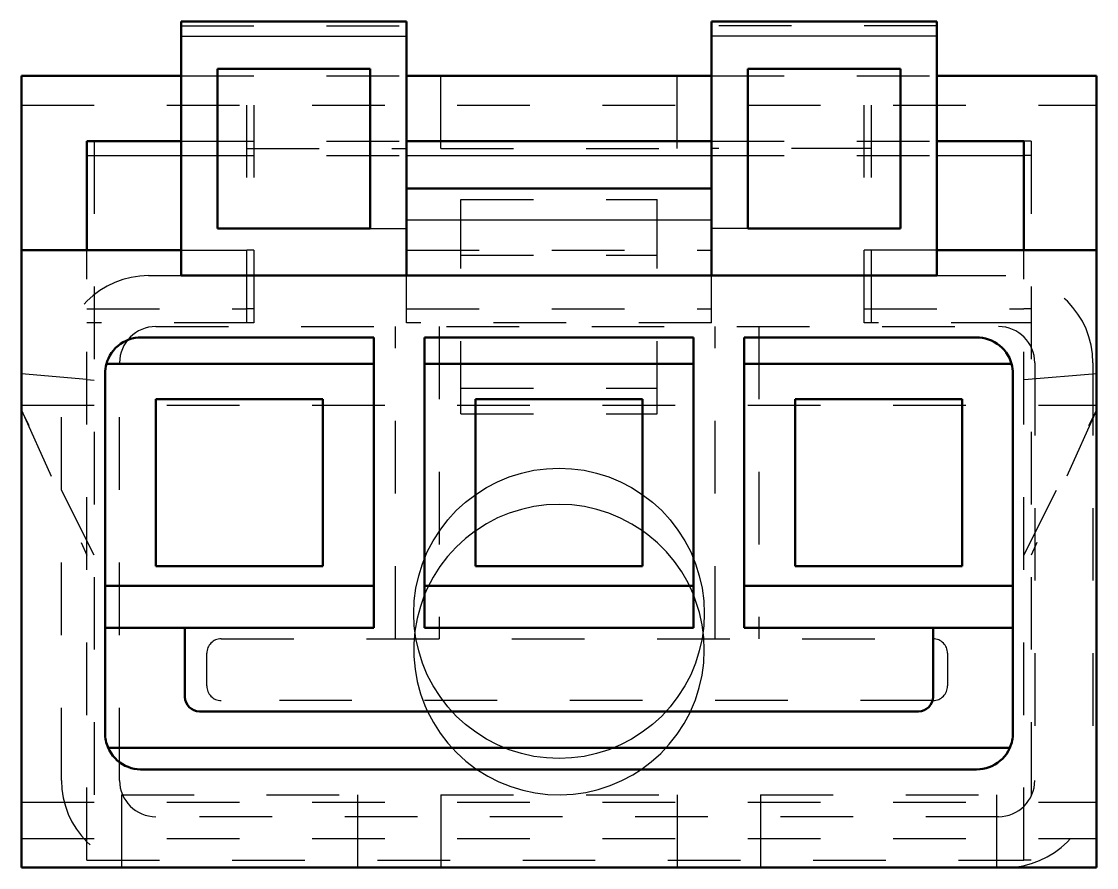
# Model space of a CAD drawing. Header units: millimetres. Extents: x -7.4 to 7.4, y 0 to 11.7.
import ezdxf

# ---------------------------------------------------------------- set-up
doc = ezdxf.new("R2010")
doc.units = ezdxf.units.MM
doc.linetypes.add('Dashed', pattern=[2, 1, -1])
for name, color, linetype, lineweight in [('AM_0', 7, 'Continuous', 50), ('AM_4', 3, 'Continuous', 25), ('AM_9', 6, 'Dashed', 25)]:
    doc.layers.add(name, color=color, linetype=linetype, lineweight=lineweight)

# ---------------------------------------------------------------- blocks, each defined once
blk = doc.blocks.new('1_0890_0213_P2_0_in_2500_430_0')
at = {"layer": 'AM_9'}
for p, q in [((-4.2, 10.5), (-4.2, 7.5)), ((4.3, 10.5), (4.3, 7.5)), ((-6.4, 10), (-6.4, 0.1)), ((6.5, 10), (6.4, 10)), ((6.5, 10), (6.5, 0.1)), ((4.3, 9.9), (4.2, 9.9)), ((6.5, 9.806), (6.4, 9.806)), ((-4.2, 8.5), (-4.3, 8.5)), ((-5.65, 8.15), (-5.2, 8.15)), ((5.2, 8.15), (6.15, 8.15)), ((-4.2, 7.694), (-4.3, 7.694)), ((6.5, 7.694), (6.4, 7.694)), ((-5.55, 7.45), (6.05, 7.45)), ((-4.2, 7.5), (-4.3, 7.5)), ((-2.25, 3.15), (-2.25, 7.45)), ((-1.65, 7.45), (-1.65, 3.15)), ((2.15, 3.15), (2.15, 7.45)), ((2.75, 7.45), (2.75, 3.15)), ((6.5, 7.5), (6.4, 7.5)), ((-6.85, 1.2), (-6.85, 6.95)), ((-6.05, 1.2), (-6.05, 6.95)), ((6.55, 6.95), (6.55, 1.2)), ((7.35, 6.95), (7.35, 1.2)), ((-6.5, 6.721), (-6.4, 6.713)), ((-6.4, 4.3), (-7.4, 6.3)), ((7.4, 6.3), (6.5, 4.3)), ((-4.65, 3.15), (5.15, 3.15)), ((-4.85, 2.5), (-4.85, 2.95)), ((5.35, 2.95), (5.35, 2.5)), ((5.15, 2.3), (-4.65, 2.3)), ((6.05, 0.7), (-5.55, 0.7)), ((6.5, 0.1), (6.4, 0.1))]:
    blk.add_line(p, q, dxfattribs=at)
for points in [[(0, 5), (-0.174, 4.992), (-0.347, 4.97), (-0.518, 4.932), (-0.684, 4.879), (-0.845, 4.813), (-1, 4.732), (-1.147, 4.638), (-1.15, 4.636)], [(1.15, 4.636), (1.003, 4.73), (0.848, 4.811), (0.687, 4.878), (0.521, 4.931), (0.351, 4.969), (0.178, 4.992), (0.003, 5), (0, 5)], [(-1.15, 4.636), (-1.288, 4.53), (-1.417, 4.412), (-1.534, 4.283), (-1.64, 4.144), (-1.734, 3.997), (-1.814, 3.842), (-1.85, 3.76)], [(1.85, 3.76), (1.777, 3.918), (1.69, 4.07), (1.59, 4.213), (1.479, 4.347), (1.356, 4.471), (1.222, 4.583), (1.15, 4.636)], [(-1.85, 3.76), (-1.909, 3.596), (-1.954, 3.427), (-1.984, 3.255), (-1.998, 3.081), (-1.998, 2.907), (-1.982, 2.733), (-1.951, 2.561), (-1.906, 2.393), (-1.846, 2.229), (-1.81, 2.15)], [(1.81, 2.15), (1.878, 2.311), (1.93, 2.477), (1.969, 2.648), (1.992, 2.82), (2, 2.995), (1.993, 3.169), (1.971, 3.342), (1.933, 3.513), (1.881, 3.679), (1.85, 3.76)], [(-1.81, 2.15), (-1.729, 1.995), (-1.635, 1.849), (-1.529, 1.71), (-1.41, 1.582), (-1.282, 1.465), (-1.143, 1.359), (-1.13, 1.35)], [(1.13, 1.35), (1.27, 1.455), (1.4, 1.571), (1.519, 1.699), (1.626, 1.836), (1.722, 1.982), (1.804, 2.136), (1.81, 2.15)], [(-1.13, 1.35), (-0.982, 1.258), (-0.827, 1.179), (-0.665, 1.114), (-0.498, 1.063), (-0.327, 1.027), (-0.154, 1.006), (0.021, 1), (0.195, 1.01), (0.368, 1.034), (0.537, 1.074), (0.703, 1.128), (0.864, 1.196), (1.018, 1.278), (1.13, 1.35)]]:
    blk.add_lwpolyline(points, dxfattribs=at)
for centre, radius, start, end in [((-5.65, 6.95), 1.2, 90, 180), ((6.15, 6.95), 1.2, 360, 90), ((-5.55, 6.95), 0.5, 90, 180), ((6.05, 6.95), 0.5, 0, 90), ((-4.65, 2.95), 0.2, 90, 180), ((5.15, 2.95), 0.2, 0, 90), ((-4.65, 2.5), 0.2, 180, 270), ((5.15, 2.5), 0.2, 270, 360), ((-5.65, 1.2), 1.2, 180, 270), ((-5.55, 1.2), 0.5, 180, 270), ((6.05, 1.2), 0.5, 270, 0), ((6.15, 1.2), 1.2, 270, 0)]:
    blk.add_arc(centre, radius, start, end, dxfattribs=at)
blk = doc.blocks.new('2_2500_430_P1_0_in_2500_430_0')
at = {"layer": 'AM_0'}
for p, q in [((-5.2, 8.15), (-5.2, 11.65)), ((-5.2, 11.65), (-2.1, 11.65)), ((-2.1, 8.15), (-2.1, 11.65)), ((2.1, 8.15), (2.1, 11.65)), ((5.2, 11.65), (2.1, 11.65)), ((5.2, 8.15), (5.2, 11.65)), ((-2.6, 11), (-4.7, 11)), ((-4.7, 11), (-4.7, 8.8)), ((-2.6, 8.8), (-2.6, 11)), ((2.6, 11), (2.6, 8.8)), ((4.7, 11), (2.6, 11)), ((4.7, 8.8), (4.7, 11)), ((-7.4, 10.9), (-5.2, 10.9)), ((-7.4, 0), (-7.4, 10.9)), ((-2.1, 10.9), (2.1, 10.9)), ((5.2, 10.9), (7.4, 10.9)), ((7.4, 0), (7.4, 10.9)), ((-6.5, 8.5), (-6.5, 10)), ((-6.5, 10), (-5.2, 10)), ((-2.1, 10), (2.1, 10)), ((5.2, 10), (6.4, 10)), ((6.4, 8.5), (6.4, 10)), ((-2.1, 9.35), (2.1, 9.35)), ((-4.7, 8.8), (-2.6, 8.8)), ((2.6, 8.8), (4.7, 8.8)), ((-7.4, 8.5), (-5.2, 8.5)), ((5.2, 8.5), (7.4, 8.5)), ((5.2, 8.15), (-5.2, 8.15)), ((-5.75, 7.3), (-2.55, 7.3)), ((-2.55, 3.3), (-2.55, 7.3)), ((-1.85, 7.3), (1.85, 7.3)), ((-1.85, 7.3), (-1.85, 3.3)), ((1.85, 3.3), (1.85, 7.3)), ((2.55, 7.3), (2.55, 3.3)), ((2.55, 7.3), (5.75, 7.3)), ((-2.55, 6.936), (-6.231, 6.936)), ((-1.85, 6.936), (1.85, 6.936)), ((2.55, 6.936), (6.231, 6.936)), ((-6.25, 6.8), (-6.25, 1.85)), ((6.25, 1.85), (6.25, 6.8)), ((-3.25, 6.45), (-5.55, 6.45)), ((-5.55, 6.45), (-5.55, 4.15)), ((-3.25, 4.15), (-3.25, 6.45)), ((1.15, 6.45), (-1.15, 6.45)), ((-1.15, 6.45), (-1.15, 4.15)), ((1.15, 4.15), (1.15, 6.45)), ((5.55, 6.45), (3.25, 6.45)), ((3.25, 6.45), (3.25, 4.15)), ((5.55, 4.15), (5.55, 6.45)), ((-5.55, 4.15), (-3.25, 4.15)), ((-1.15, 4.15), (1.15, 4.15)), ((3.25, 4.15), (5.55, 4.15)), ((-6.25, 3.877), (-2.55, 3.877)), ((-1.85, 3.877), (1.85, 3.877)), ((2.55, 3.877), (6.25, 3.877)), ((-2.55, 3.3), (-6.25, 3.3)), ((-5.15, 2.35), (-5.15, 3.3)), ((-1.85, 3.3), (1.85, 3.3)), ((2.55, 3.3), (6.25, 3.3)), ((5.15, 3.3), (5.15, 2.35)), ((4.95, 2.15), (-4.95, 2.15)), ((-6.208, 1.65), (6.208, 1.65)), ((-5.75, 1.35), (5.75, 1.35)), ((-7.4, 0), (7.4, 0))]:
    blk.add_line(p, q, dxfattribs=at)
for points in [[(-5.75, 7.3), (-5.794, 7.298), (-5.837, 7.292), (-5.879, 7.283), (-5.921, 7.27), (-5.961, 7.253), (-6, 7.233), (-6.037, 7.21), (-6.071, 7.183), (-6.104, 7.154), (-6.133, 7.121), (-6.16, 7.087), (-6.183, 7.05), (-6.203, 7.011), (-6.22, 6.971), (-6.231, 6.936)], [(6.231, 6.936), (6.217, 6.977), (6.2, 7.018), (6.18, 7.056), (6.156, 7.092), (6.129, 7.127), (6.099, 7.158), (6.066, 7.187), (6.031, 7.213), (5.994, 7.236), (5.955, 7.256), (5.915, 7.272), (5.873, 7.285), (5.83, 7.294), (5.787, 7.299), (5.75, 7.3)], [(-6.208, 1.65), (-6.189, 1.611), (-6.167, 1.573), (-6.141, 1.538), (-6.112, 1.505), (-6.081, 1.475), (-6.047, 1.448), (-6.011, 1.423), (-5.972, 1.402), (-5.933, 1.385), (-5.891, 1.37), (-5.849, 1.36), (-5.806, 1.353), (-5.762, 1.35), (-5.75, 1.35)], [(5.75, 1.35), (5.794, 1.352), (5.837, 1.358), (5.879, 1.367), (5.921, 1.38), (5.961, 1.397), (6, 1.417), (6.037, 1.44), (6.071, 1.467), (6.104, 1.496), (6.133, 1.529), (6.16, 1.563), (6.183, 1.6), (6.203, 1.639), (6.208, 1.65)]]:
    blk.add_lwpolyline(points, dxfattribs=at)
for centre, radius, start, end in [((-5.75, 6.8), 0.5, 164.2131, 180), ((5.75, 6.8), 0.5, 360, 15.7869), ((-4.95, 2.35), 0.2, 180, 270), ((4.95, 2.35), 0.2, 270, 360), ((-5.75, 1.85), 0.5, 180, 203.5782), ((5.75, 1.85), 0.5, 336.4218, 360)]:
    blk.add_arc(centre, radius, start, end, dxfattribs=at)
at = {"layer": 'AM_4'}
for p, q in [((-5.2, 11.45), (-2.1, 11.45)), ((5.2, 11.45), (2.1, 11.45)), ((-6.5, 9.806), (-5.2, 9.806)), ((-2.1, 9.806), (2.1, 9.806)), ((5.2, 9.806), (6.4, 9.806)), ((-2.1, 8.918), (2.1, 8.918))]:
    blk.add_line(p, q, dxfattribs=at)
at = {"layer": 'AM_9'}
for p, q in [((-5.2, 11.591), (-2.1, 11.591)), ((5.2, 11.591), (2.1, 11.591)), ((-5.2, 10.9), (-2.1, 10.9)), ((-1.625, 9.9), (-1.625, 10.9)), ((1.625, 9.9), (1.625, 10.9)), ((2.1, 10.9), (5.2, 10.9)), ((-7.4, 10.5), (7.4, 10.5)), ((-4.3, 7.5), (-4.3, 10.5)), ((4.2, 7.5), (4.2, 10.5)), ((-5.2, 10), (-2.1, 10)), ((2.1, 10), (5.2, 10)), ((-5.2, 9.806), (-2.1, 9.806)), ((-4.3, 9.9), (-2.1, 9.9)), ((-1.625, 9.9), (1.625, 9.9)), ((4.2, 9.9), (2.1, 9.9)), ((2.1, 9.806), (5.2, 9.806)), ((-1.35, 9.2), (1.35, 9.2)), ((-1.35, 6.247), (-1.35, 9.2)), ((1.35, 6.247), (1.35, 9.2)), ((-2.6, 8.8), (-2.1, 8.8)), ((2.6, 8.8), (2.1, 8.8)), ((-6.5, 0.1), (-6.5, 8.5)), ((-5.2, 8.5), (-4.3, 8.5)), ((-2.1, 8.5), (2.1, 8.5)), ((5.2, 8.5), (4.2, 8.5)), ((6.4, 0.1), (6.4, 8.5)), ((-1.35, 8.432), (1.35, 8.432)), ((-2.1, 7.5), (-2.1, 8.15)), ((2.1, 7.5), (2.1, 8.15)), ((-6.5, 7.694), (-4.3, 7.694)), ((-2.1, 7.694), (2.1, 7.694)), ((4.2, 7.694), (6.4, 7.694)), ((-4.3, 7.5), (-6.5, 7.5)), ((2.1, 7.5), (-2.1, 7.5)), ((6.4, 7.5), (4.2, 7.5)), ((-6.5, 6.721), (-7.4, 6.8)), ((7.4, 6.8), (6.4, 6.713)), ((-1.35, 6.6), (1.35, 6.6)), ((-7.4, 6.368), (7.4, 6.368)), ((-7.4, 6.3), (-6.5, 4.3)), ((-1.35, 6.247), (1.35, 6.247)), ((6.4, 4.3), (7.4, 6.3)), ((-7.4, 0.9), (7.4, 0.9)), ((-6.025, 1), (-6.025, 0)), ((-6.025, 1), (-2.775, 1)), ((-2.775, 1), (-2.775, 0)), ((-1.625, 1), (-1.625, 0)), ((-1.625, 1), (1.625, 1)), ((1.625, 1), (1.625, 0)), ((2.775, 1), (2.775, 0)), ((2.775, 1), (6.025, 1)), ((6.025, 1), (6.025, 0)), ((-7.4, 0.4), (7.4, 0.4)), ((-6.5, 0.1), (6.4, 0.1))]:
    blk.add_line(p, q, dxfattribs=at)
blk.add_lwpolyline([(0, 1.5), (-0.174, 1.508), (-0.347, 1.53), (-0.518, 1.568), (-0.684, 1.621), (-0.845, 1.687), (-1, 1.768), (-1.147, 1.862), (-1.286, 1.968), (-1.414, 2.086), (-1.532, 2.214), (-1.638, 2.353), (-1.732, 2.5), (-1.813, 2.655), (-1.879, 2.816), (-1.932, 2.982), (-1.97, 3.153), (-1.992, 3.326), (-2, 3.5), (-1.992, 3.674), (-1.97, 3.847), (-1.932, 4.018), (-1.879, 4.184), (-1.813, 4.345), (-1.732, 4.5), (-1.638, 4.647), (-1.532, 4.786), (-1.414, 4.914), (-1.286, 5.032), (-1.147, 5.138), (-1, 5.232), (-0.845, 5.313), (-0.684, 5.379), (-0.518, 5.432), (-0.347, 5.47), (-0.174, 5.492), (0, 5.5), (0.174, 5.492), (0.347, 5.47), (0.518, 5.432), (0.684, 5.379), (0.845, 5.313), (1, 5.232), (1.147, 5.138), (1.286, 5.032), (1.414, 4.914), (1.532, 4.786), (1.638, 4.647), (1.732, 4.5), (1.813, 4.345), (1.879, 4.184), (1.932, 4.018), (1.97, 3.847), (1.992, 3.674), (2, 3.5), (1.992, 3.326), (1.97, 3.153), (1.932, 2.982), (1.879, 2.816), (1.813, 2.655), (1.732, 2.5), (1.638, 2.353), (1.532, 2.214), (1.414, 2.086), (1.286, 1.968), (1.147, 1.862), (1, 1.768), (0.845, 1.687), (0.684, 1.621), (0.518, 1.568), (0.347, 1.53), (0.174, 1.508), (0, 1.5)], dxfattribs=at)

msp = doc.modelspace()

# ---------------------------------------------------------------- block references
for name in ['2_2500_430_P1_0_in_2500_430_0', '1_0890_0213_P2_0_in_2500_430_0']:
    msp.add_blockref(name, (0, 0))

doc.saveas('drawing.dxf')
